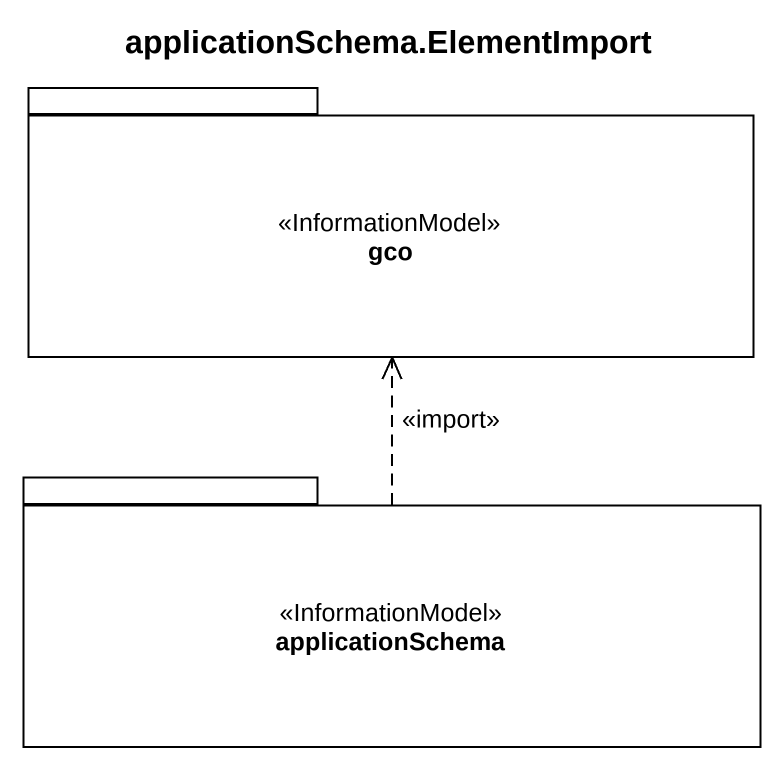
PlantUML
@startuml
title applicationSchema.ElementImport
package gco <<InformationModel>> {
}
package applicationSchema <<InformationModel>> {
}
applicationSchema .up.> gco : <<import>>
@enduml
